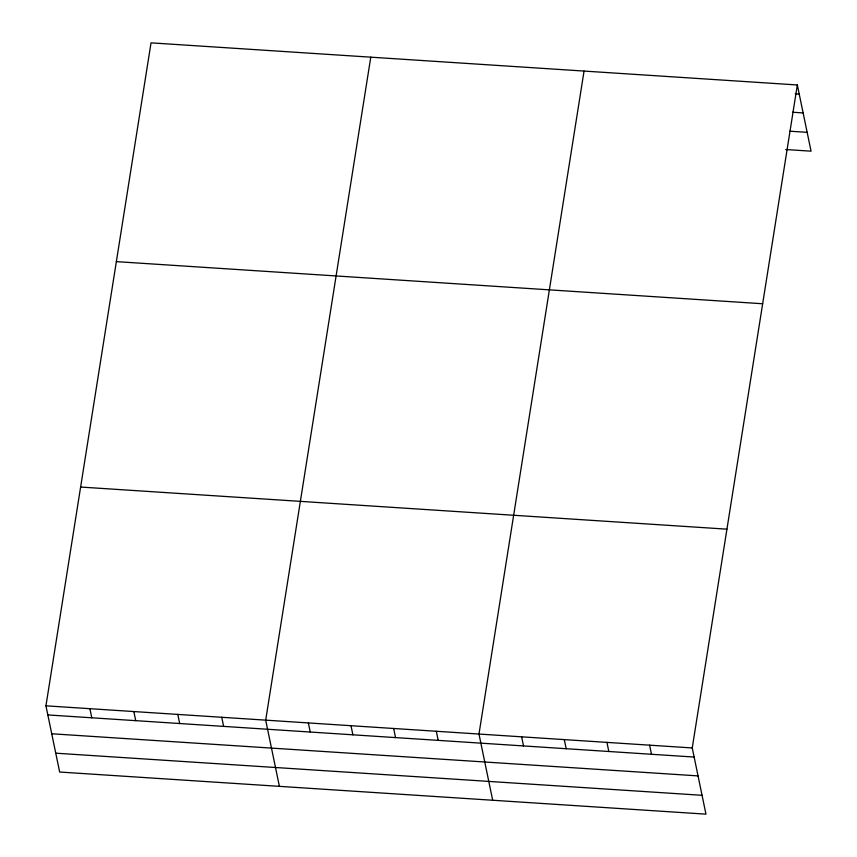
<?xml version="1.0" encoding="UTF-8"?>
<svg xmlns="http://www.w3.org/2000/svg" width="857" height="857" viewBox="0 0 857 857"><rect width="100%" height="100%" fill="white"/><g stroke="black" fill="none" stroke-linecap="round" stroke-linejoin="round"><path stroke-width="1.29" d="M797.342 84.972L692.252 747.947L705.964 814.15L59.658 772.028L45.946 705.825L151.036 42.85L797.342 84.972L811.054 151.175L785.73 149.525M370.781 57.173L265.691 720.148L279.403 786.351M584.056 71.067L478.977 734.042L492.689 800.256M795.232 93.82L799.227 94.077M792.468 112.224L803.127 112.92M789.822 131.207L807.155 132.332M116.359 261.631L762.666 303.753M80.622 487.044L726.929 529.165M45.946 705.825L692.252 747.947M47.831 714.931L694.138 757.052M51.741 733.774L698.048 775.896M55.759 753.185L702.065 795.307M649.595 745.162L651.481 754.267M606.938 742.387L608.824 751.493M564.281 739.602L566.177 748.707M521.634 736.827L523.52 745.933M436.32 731.267L438.206 740.373M393.663 728.482L395.548 737.588M351.006 725.708L352.891 734.813M308.349 722.922L310.234 732.028M221.738 717.277L223.634 726.393M177.795 714.417L179.681 723.522M133.842 711.556L135.727 720.662M89.899 708.685L91.785 717.802"/></g></svg>
